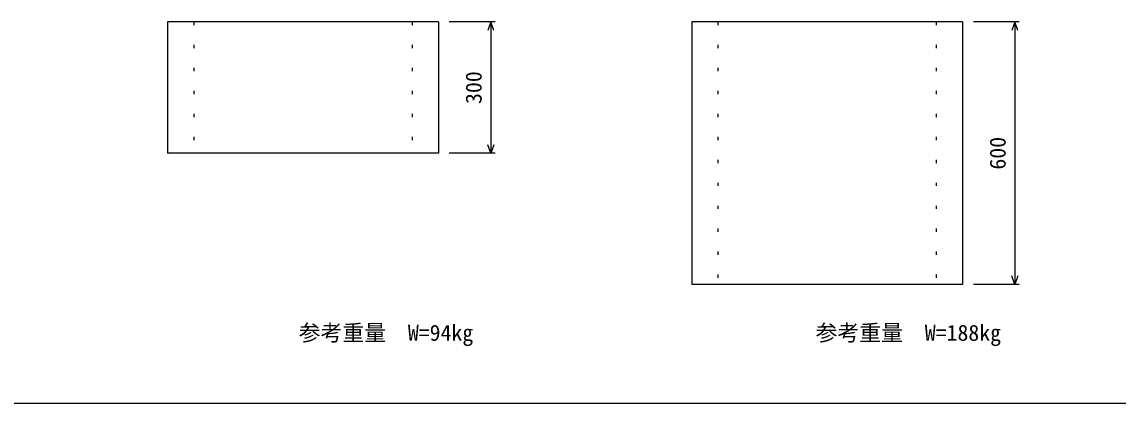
# Model space of a CAD drawing. Units: millimetres, scale not verified. Extents: x -12600 to 12600, y -8910 to 8910.
# Drawn here: x 5475 to 7985, y 4077 to 4948 of the extents above; entities that cross this region are included whole.
import ezdxf
from ezdxf.enums import TextEntityAlignment as Align

# ---------------------------------------------------------------- set-up
doc = ezdxf.new("R2010")
doc.units = ezdxf.units.MM
doc.header["$LTSCALE"] = 30
doc.linetypes.add('DOTTED', pattern=[1.75, 0.25, -1.5])
for name, color, linetype, lineweight in [('0-0_DIM', 7, 'Continuous', 25), ('0-4_OUTLINE', 3, 'Continuous', 25), ('0-5_OUTLINE2', 4, 'DOTTED', 25)]:
    doc.layers.add(name, color=color, linetype=linetype, lineweight=lineweight)
doc.styles.add('ＭＳ ゴシック', font='')
doc.styles.get('ＭＳ ゴシック').set_extended_font_data('MS Gothic')

msp = doc.modelspace()

# ---------------------------------------------------------------- linework, layer by layer
at = {"layer": '0-0_DIM'}
for p, q in [((6558.48, 4947.73), (6453.48, 4947.73)), ((6548.48, 4947.73), (6548.48, 4647.73)), ((7758.48, 4947.73), (7653.48, 4947.73)), ((7748.48, 4947.73), (7748.48, 4347.73)), ((6558.48, 4647.73), (6453.48, 4647.73)), ((7758.48, 4347.73), (7653.48, 4347.73)), ((2868.48, 4076.57), (9368.48, 4076.57))]:
    msp.add_line(p, q, dxfattribs=at)
for points in [[(6555.56, 4928.28), (6548.48, 4947.73), (6541.39, 4928.28)], [(7755.56, 4928.28), (7748.48, 4947.73), (7741.39, 4928.28)], [(6555.56, 4667.19), (6548.48, 4647.73), (6541.39, 4667.19)], [(7755.56, 4367.19), (7748.48, 4347.73), (7741.39, 4367.19)]]:
    msp.add_lwpolyline(points, dxfattribs=at)
at = {"layer": '0-4_OUTLINE'}
for p, q in [((6428.48, 4947.73), (5808.48, 4947.73)), ((5808.48, 4947.73), (5808.48, 4647.73)), ((7008.48, 4947.73), (7008.48, 4347.73)), ((7628.48, 4947.73), (7008.48, 4947.73))]:
    msp.add_line(p, q, dxfattribs=at)
for points in [[(6428.48, 4947.73), (6428.48, 4647.73), (5808.48, 4647.73)], [(7628.48, 4947.73), (7628.48, 4347.73), (7008.48, 4347.73)]]:
    msp.add_lwpolyline(points, dxfattribs=at)
at = {"layer": '0-5_OUTLINE2'}
for p, q in [((5868.48, 4947.73), (5868.48, 4647.73)), ((6368.48, 4947.73), (6368.48, 4647.73)), ((7068.48, 4947.73), (7068.48, 4347.73)), ((7568.48, 4947.73), (7568.48, 4347.73))]:
    msp.add_line(p, q, dxfattribs=at)

# ---------------------------------------------------------------- texts
at = {"layer": '0-0_DIM', "style": 'ＭＳ ゴシック'}
for s, p in [('300', (6538.48, 4760.23)), ('600', (7738.48, 4610.23))]:
    msp.add_text(s, height=36.66, rotation=90, dxfattribs=at).set_placement(p, align=Align.BOTTOM_LEFT)
for s, p in [('参考重量\u3000W=94kg', (6108.58, 4207.84)), ('参考重量\u3000W=188kg', (7292.33, 4207.84))]:
    msp.add_text(s, height=36.66, dxfattribs=at).set_placement(p, align=Align.BOTTOM_LEFT)

doc.saveas('drawing.dxf')
